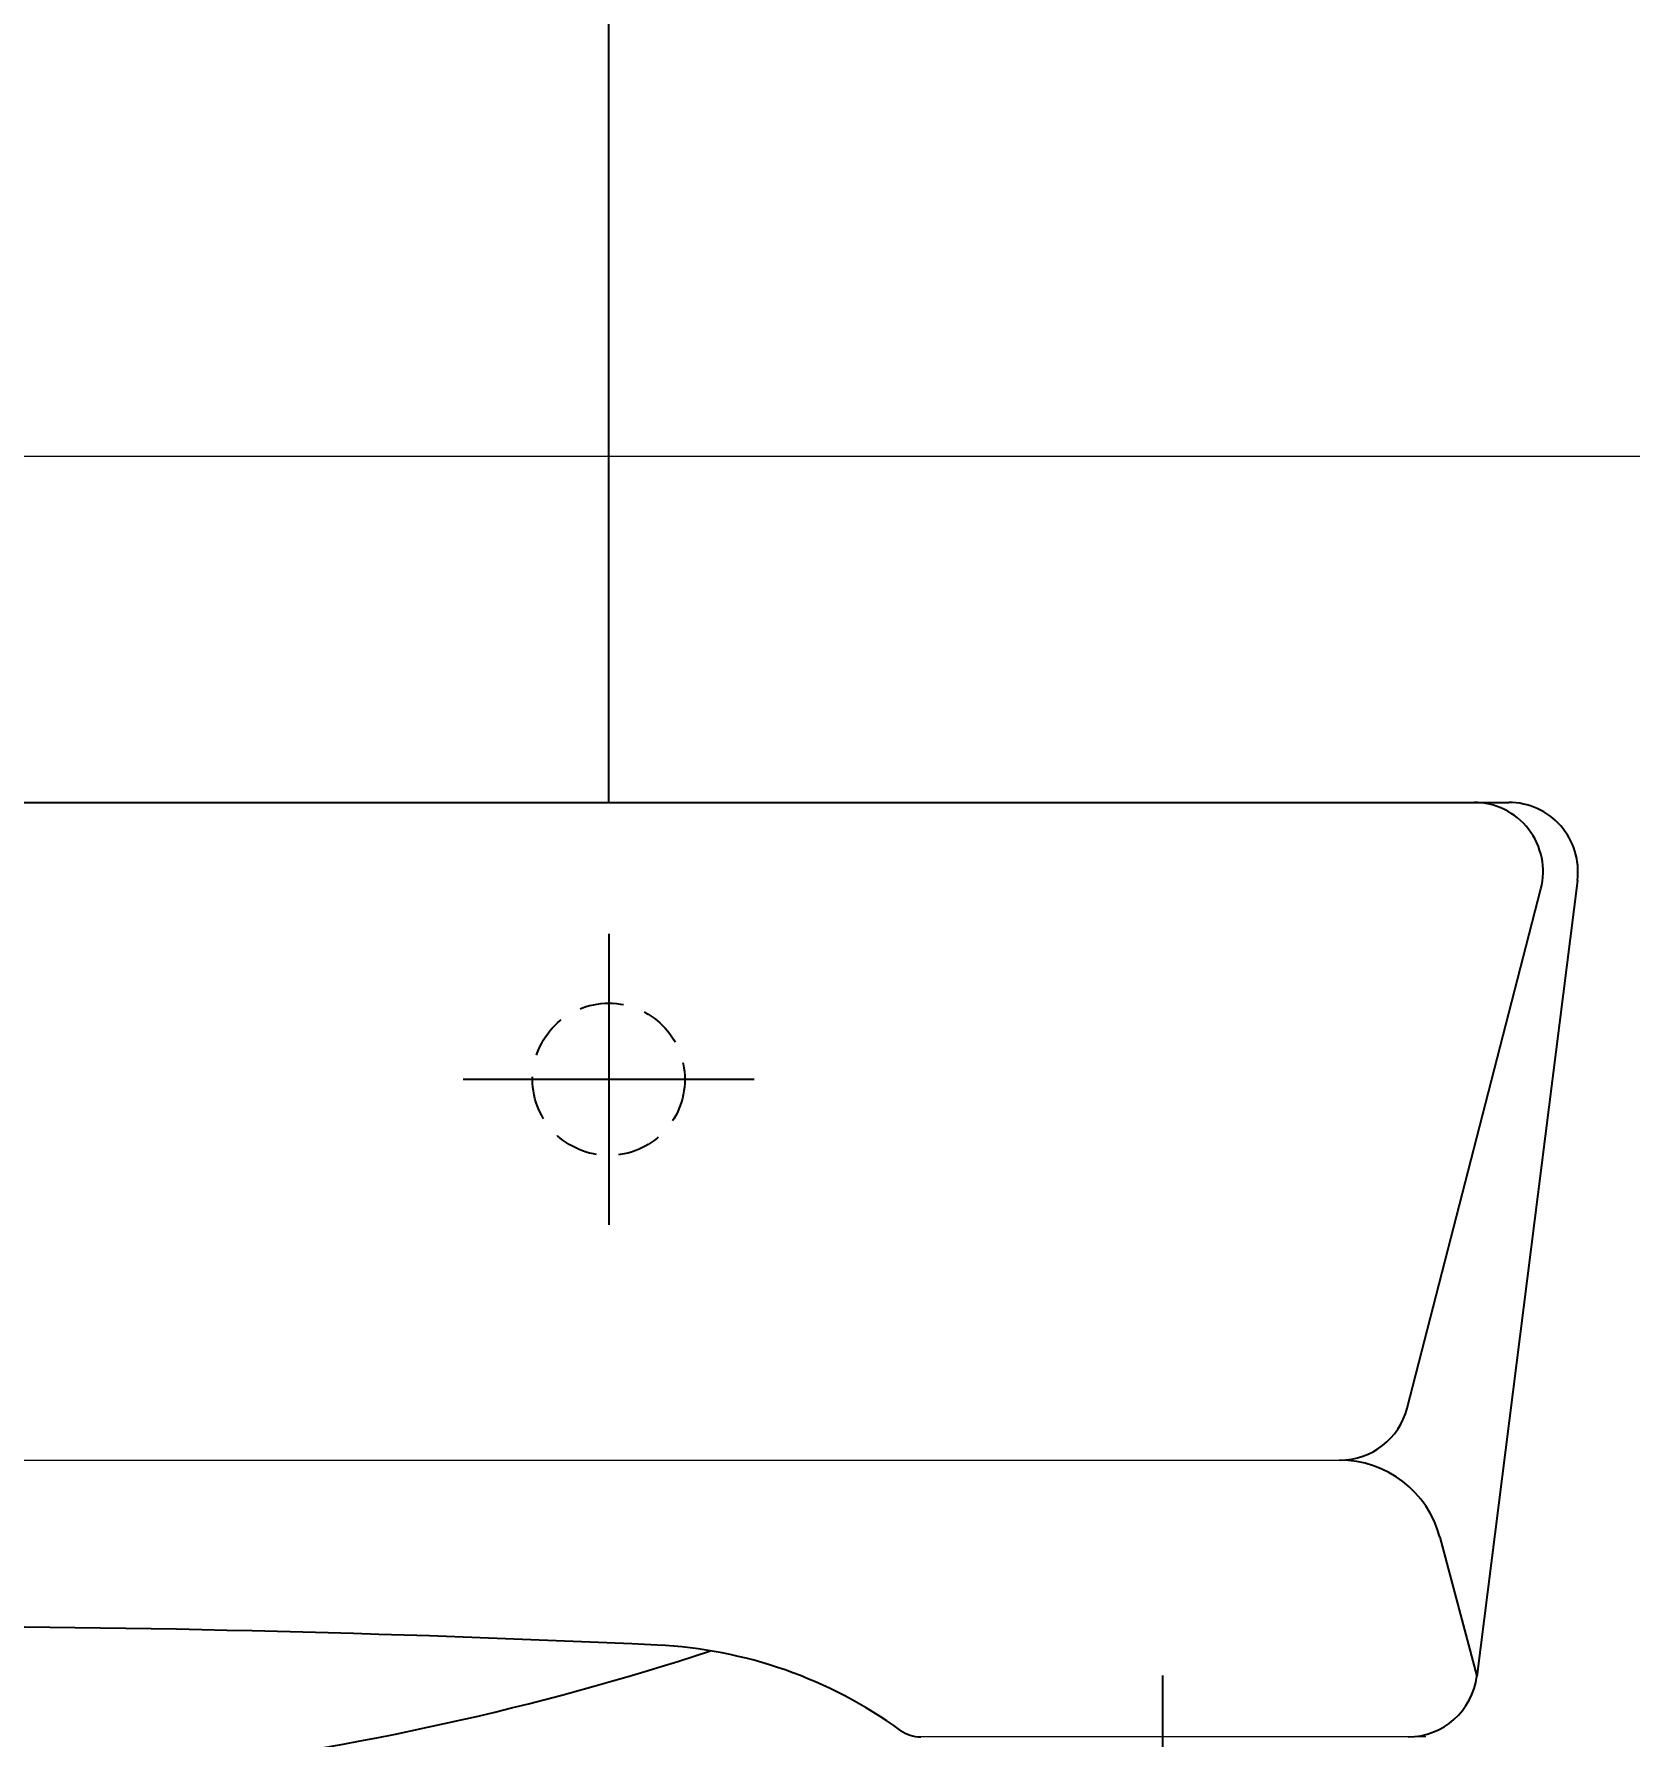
# Model space of a CAD drawing. Header units: millimetres. Extents: x 0 to 4679, y -4094 to -981.
# Drawn here: x 3135 to 3365.5, y -3218 to -2972 of the extents above; entities that cross this region are included whole.
import ezdxf
from ezdxf.lldxf.tags import DXFTag

# ---------------------------------------------------------------- set-up
doc = ezdxf.new("R2010")
doc.units = ezdxf.units.MM
doc.linetypes.add('DASHED2', pattern=[9.525, 6.35, -3.175])
for name, color, linetype in [('내부선 및 부속', 4, 'Continuous'), ('외형선', 3, 'Continuous'), ('점선', 6, 'DASHED2'), ('중심선', 1, 'DASHED'), ('치수선', 7, 'Continuous')]:
    doc.layers.add(name, color=color, linetype=linetype)
doc.styles.add('____', font='')
doc.styles.add('맑은고딕_치수', font='malgun.ttf', dxfattribs={"height": 25})
doc.styles.get('____').set_extended_font_data('굴림')
tags = doc.linetypes.add('DASHDOT', pattern=[70, 31, -13, 13, -13]).pattern_tags.tags
tags[10:11] = [DXFTag(74, 4), DXFTag(75, 0), DXFTag(340, '0'), DXFTag(46, 0.0), DXFTag(50, 0.0), DXFTag(44, 0.0), DXFTag(45, 0.0)]
tags[8:9] = [DXFTag(74, 4), DXFTag(75, 0), DXFTag(340, '0'), DXFTag(46, 0.0), DXFTag(50, 0.0), DXFTag(44, 0.0), DXFTag(45, 0.0)]
tags[6:7] = [DXFTag(74, 4), DXFTag(75, 0), DXFTag(340, '0'), DXFTag(46, 0.0), DXFTag(50, 0.0), DXFTag(44, 0.0), DXFTag(45, 0.0)]
tags[4:5] = [DXFTag(74, 4), DXFTag(75, 0), DXFTag(340, '0'), DXFTag(46, 0.0), DXFTag(50, 0.0), DXFTag(44, 0.0), DXFTag(45, 0.0)]
tags = doc.linetypes.add('DASHED', pattern=[25.72, 12.86, -12.86]).pattern_tags.tags
tags[6:7] = [DXFTag(74, 4), DXFTag(75, 0), DXFTag(340, '0'), DXFTag(46, 0.0), DXFTag(50, 0.0), DXFTag(44, 0.0), DXFTag(45, 0.0)]
tags[4:5] = [DXFTag(74, 4), DXFTag(75, 0), DXFTag(340, '0'), DXFTag(46, 0.0), DXFTag(50, 0.0), DXFTag(44, 0.0), DXFTag(45, 0.0)]
doc.dimstyles.new('MSADIM', dxfattribs={"dimtxt": 33, "dimasz": 17, "dimexe": 10, "dimexo": 7.5, "dimgap": 10, "dimtad": 0, "dimtih": 1, "dimtoh": 1, "dimdec": 0, "dimzin": 1, "dimdsep": 46, "dimtxsty": '____', "dimcen": 11.25, "dimadec": 0, "dimazin": 0, "dimtfac": 1, "dimtdec": 0, "dimtix": 1, "dimtmove": 0, "dimatfit": 3, "dimfxl": 1, "dimtolj": 1, "dimtzin": 1, "dimarcsym": 0})
doc.dimstyles.new('계림치수_맑은고딕', dxfattribs={"dimtxt": 25, "dimasz": 20, "dimexe": 20, "dimexo": 0.0625, "dimgap": 10, "dimtad": 1, "dimdec": 0, "dimzin": 0, "dimdsep": 46, "dimtxsty": '맑은고딕_치수', "dimcen": 0.09, "dimadec": 0, "dimazin": 0, "dimtfac": 1, "dimtdec": 0, "dimtofl": 0, "dimtmove": 0, "dimatfit": 3, "dimfxl": 1, "dimtolj": 1, "dimtzin": 0, "dimarcsym": 0})

# ---------------------------------------------------------------- blocks, each defined once
blk = doc.blocks.new('*D9')
at = {"layer": '치수선', "color": 0, "lineweight": -2, "transparency": 16777216}
for p, q in [((2998.04, -3082.96), (2998.04, -2899.27)), ((3218.04, -3082.96), (3218.04, -2899.27)), ((3015.04, -2909.27), (3201.04, -2909.27))]:
    blk.add_line(p, q, dxfattribs=at)
at = {"layer": '치수선', "color": 0, "transparency": 16777216}
for points in [[(3015.04, -2906.44), (3015.04, -2912.1), (2998.04, -2909.27)], [(3201.04, -2906.44), (3201.04, -2912.1), (3218.04, -2909.27)]]:
    blk.add_solid(points, dxfattribs=at)
at = {"layer": '치수선', "color": 0, "transparency": 16777216, "insert": (3108.04, -2886.46), "char_height": 25, "attachment_point": 5, "style": '____'}
blk.add_mtext('\\A1;220', dxfattribs=at)
blk = doc.blocks.new('*D10')
at = {"layer": '치수선', "color": 0, "lineweight": -2, "transparency": 16777216}
for p, q in [((3380.54, -3082.96), (3583.59, -3082.96)), ((3573.59, -3240.96), (3573.59, -3099.96)), ((3145.54, -3257.96), (3583.59, -3257.96))]:
    blk.add_line(p, q, dxfattribs=at)
at = {"layer": '치수선', "color": 0, "transparency": 16777216}
for points in [[(3570.76, -3099.96), (3576.43, -3099.96), (3573.59, -3082.96)], [(3570.76, -3240.96), (3576.43, -3240.96), (3573.59, -3257.96)]]:
    blk.add_solid(points, dxfattribs=at)
at = {"layer": '치수선', "color": 0, "transparency": 16777216, "insert": (3550.74, -3170.46), "char_height": 25, "attachment_point": 5, "rotation": 90, "style": '____'}
blk.add_mtext('\\A1;175', dxfattribs=at)
blk = doc.blocks.new('*D32')
at = {"layer": '치수선', "color": 0, "lineweight": -2, "transparency": 16777216}
for p, q in [((2757.99, -3028.02), (2757.99, -2821.2)), ((3458.04, -3028.02), (3458.04, -2821.2)), ((2777.99, -2841.2), (3438.04, -2841.2))]:
    blk.add_line(p, q, dxfattribs=at)
at = {"layer": '치수선', "color": 0, "transparency": 16777216}
for points in [[(2777.99, -2837.87), (2777.99, -2844.53), (2757.99, -2841.2)], [(3438.04, -2837.87), (3438.04, -2844.53), (3458.04, -2841.2)]]:
    blk.add_solid(points, dxfattribs=at)
at = {"layer": '치수선', "color": 0, "transparency": 16777216, "insert": (3108.01, -2818.28), "char_height": 25, "attachment_point": 5, "style": '맑은고딕_치수'}
blk.add_mtext('\\A1;700', dxfattribs=at)

msp = doc.modelspace()

# ---------------------------------------------------------------- linework, layer by layer
at = {"layer": '내부선 및 부속', "linetype": 'Continuous', "lineweight": 18}
for p, q in [((3408.04, -3032.96), (3131.72, -3032.96)), ((2892.4, -3177.96), (3323.68, -3177.96))]:
    msp.add_line(p, q, dxfattribs=at)
at = {"layer": '내부선 및 부속'}
for p, q in [((3333.37, -3170.46), (3352.69, -3095.46)), ((3338.09, -3189.11), (3343.42, -3209.17))]:
    msp.add_line(p, q, dxfattribs=at)
for centre, radius, start, end in [((3343, -3092.96), 10, 345.5541, 90), ((3323.68, -3167.96), 10, 270, 345.5541), ((3323.6, -3192.96), 15, 14.8807, 90), ((3108.04, -5701.96), 2500, 87.31715, 90)]:
    msp.add_arc(centre, radius, start, end, dxfattribs=at)
at = {"layer": '외형선'}
for p, q in [((2868.04, -3082.96), (3348.04, -3082.96)), ((3357.96, -3094.22), (3343.42, -3209.22))]:
    msp.add_line(p, q, dxfattribs=at)
at = {"layer": '외형선', "linetype": 'Continuous', "lineweight": 18}
msp.add_line((3336.06, -3217.96), (3263.11, -3217.96), dxfattribs=at)
at = {"layer": '외형선'}
for centre, radius, start, end in [((3348.04, -3092.96), 10, 352.7905, 90), ((3222.02, -3269.63), 65, 54.0526, 87.3171), ((3108.04, -2825.46), 400, 276.7477, 288.1666), ((3333.49, -3207.96), 10, 270, 353.088), ((3263.11, -3212.96), 5, 234.0526, 270)]:
    msp.add_arc(centre, radius, start, end, dxfattribs=at)
at = {"layer": '점선'}
msp.add_circle((3218.04, -3122.96), 11, dxfattribs=at)
at = {"layer": '중심선', "linetype": 'DASHDOT'}
for p, q in [((3218.04, -3101.96), (3218.04, -3143.96)), ((3197.04, -3122.96), (3239.04, -3122.96)), ((3298.04, -3209.08), (3298.04, -3400.64))]:
    msp.add_line(p, q, dxfattribs=at)

# ---------------------------------------------------------------- dimensions: what is measured, and where the dimension line sits
at = {"layer": '치수선'}
dim = msp.add_linear_dim(base=(3458.04, -2841.2), p1=(2757.99, -3028.08), p2=(3458.04, -3028.08), dimstyle='계림치수_맑은고딕', dxfattribs=at)
dim.commit()
dim.dimension.update_dxf_attribs({"geometry": '*D32', "text_midpoint": (3108.01, -2818.28)})
dim = msp.add_linear_dim(base=(3218.04, -2909.27), p1=(2998.04, -3090.46), p2=(3218.04, -3090.46), dimstyle='MSADIM', override={"dimtxt": 25, "dimtad": 1, "dimtih": 0, "dimtoh": 0}, dxfattribs=at)
dim.commit()
dim.dimension.update_dxf_attribs({"geometry": '*D9', "text_midpoint": (3108.04, -2886.46)})
dim = msp.add_linear_dim(base=(3573.59, -3082.96), p1=(3138.04, -3257.96), p2=(3373.04, -3082.96), angle=90, dimstyle='MSADIM', override={"dimtxt": 25, "dimtad": 1, "dimtih": 0, "dimtoh": 0}, dxfattribs=at)
dim.commit()
dim.dimension.update_dxf_attribs({"geometry": '*D10', "text_midpoint": (3550.74, -3170.46)})

doc.saveas('drawing.dxf')
